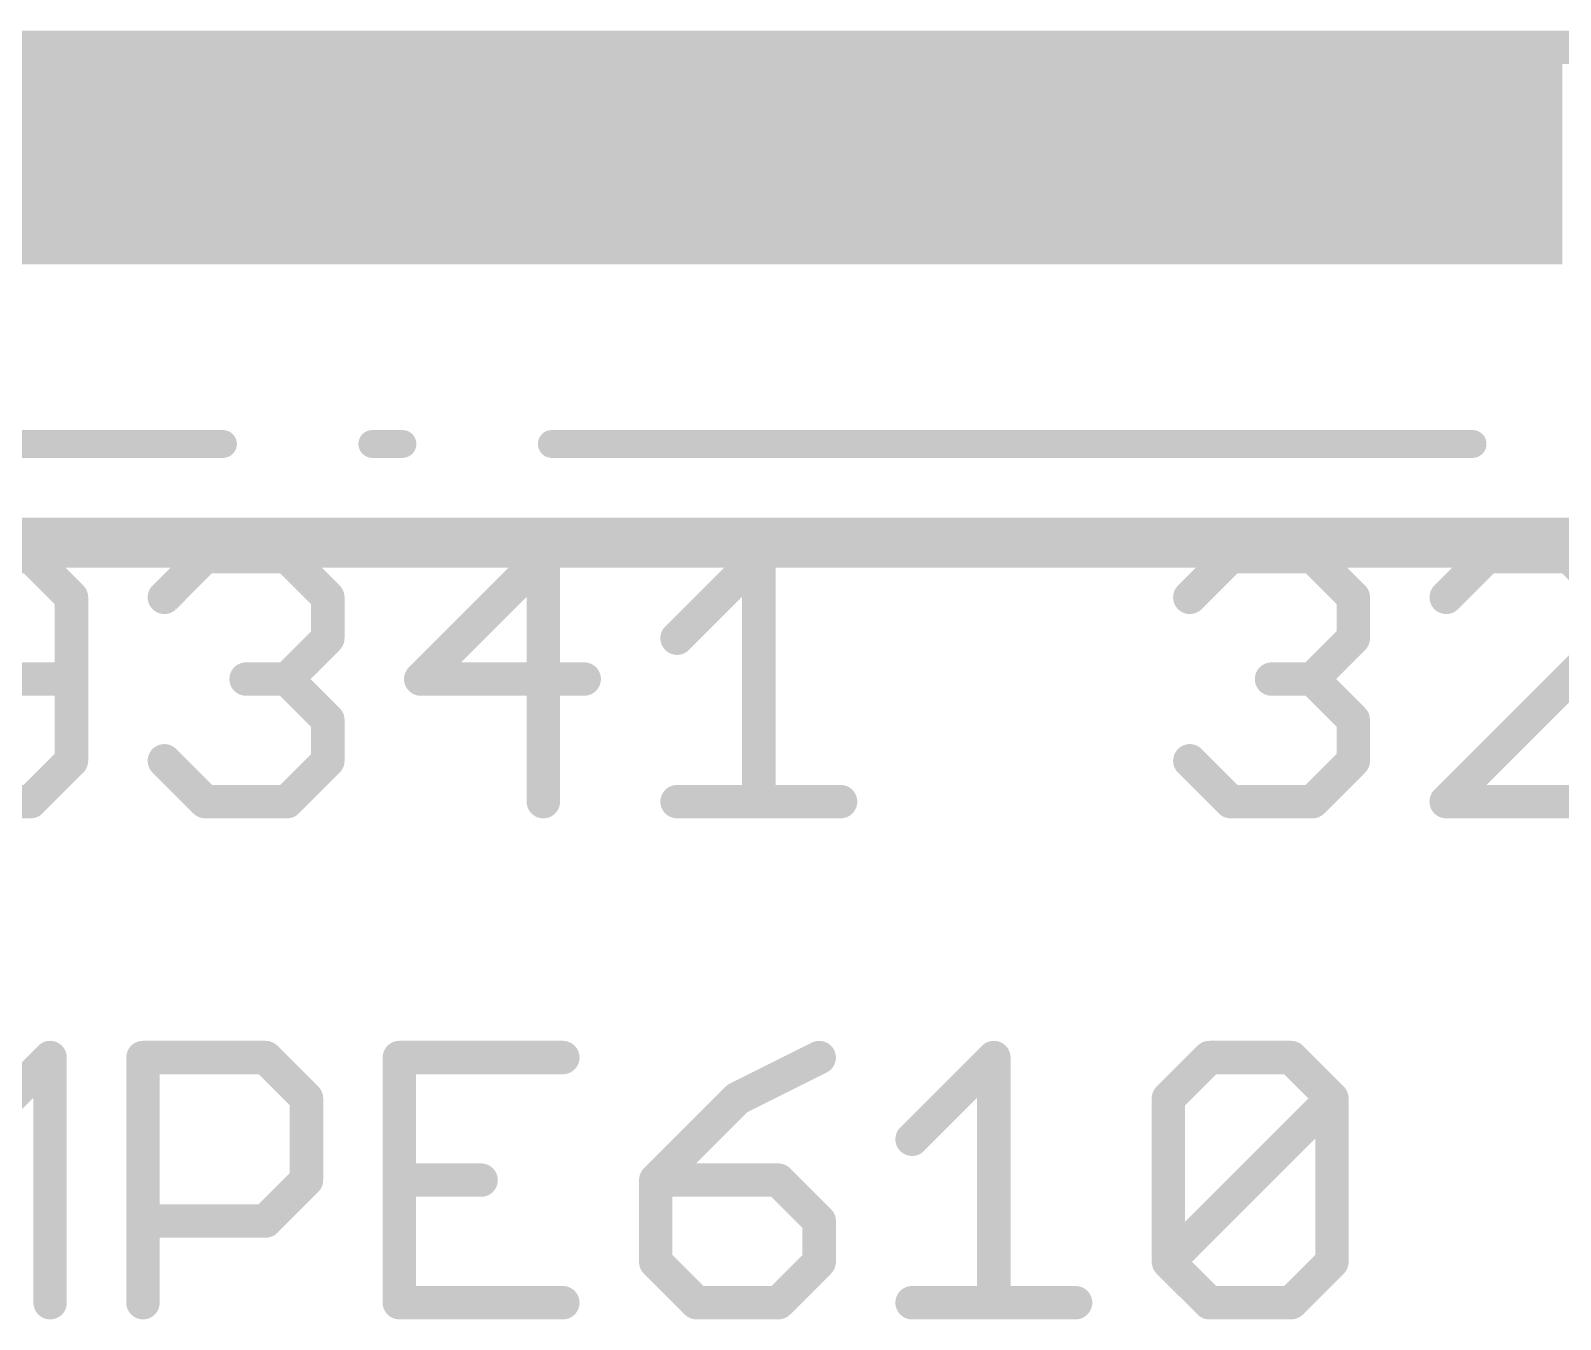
# Model space of a CAD drawing. Extents: x -0.1 to 56.3, y -0.6 to 85.1.
# Drawn here: x 12.84 to 19.82, y 4.32 to 10.2 of the extents above; entities that cross this region are included whole.
import ezdxf

# ---------------------------------------------------------------- set-up
doc = ezdxf.new("R2010")
doc.units = 0
for name, color, linetype in [('21', 40, 'CONTINUOUS'), ('22', 6, 'CONTINUOUS'), ('52', 253, 'CONTINUOUS')]:
    doc.layers.add(name, color=color, linetype=linetype)

# ---------------------------------------------------------------- blocks, each defined once
blk = doc.blocks.new('RECT')
blk.add_solid([(-0.5, -0.5), (0.5, -0.5), (-0.5, 0.5), (0.5, 0.5)])

msp = doc.modelspace()

# ---------------------------------------------------------------- linework, layer by layer
at = {"layer": '21', "const_width": 0.1524}
for points in [[(12.8376, 7.7988), (12.4647, 7.7988)], [(13.024, 7.6123), (12.8376, 7.7988)], [(13.4477, 7.6123), (13.6341, 7.7988)], [(13.6341, 7.7988), (14.007, 7.7988)], [(14.007, 7.7988), (14.1934, 7.6123)], [(15.1764, 7.7988), (14.6171, 7.2395)], [(15.1764, 6.6802), (15.1764, 7.7988)], [(15.7865, 7.4259), (16.1593, 7.7988)], [(16.1593, 7.7988), (16.1593, 6.6802)], [(18.1253, 7.6123), (18.3117, 7.7988)], [(18.3117, 7.7988), (18.6846, 7.7988)], [(18.6846, 7.7988), (18.871, 7.6123)], [(19.4811, 7.7988), (19.2947, 7.6123)], [(19.854, 7.7988), (19.4811, 7.7988)], [(20.0404, 7.6123), (19.854, 7.7988)], [(13.024, 6.8666), (13.024, 7.6123)], [(14.1934, 7.6123), (14.1934, 7.4259)], [(18.871, 7.6123), (18.871, 7.4259)], [(14.1934, 7.4259), (14.007, 7.2395)], [(18.871, 7.4259), (18.6846, 7.2395)], [(19.2947, 6.6802), (20.0404, 7.4259)], [(12.4647, 7.2395), (13.024, 7.2395)], [(14.007, 7.2395), (13.8205, 7.2395)], [(14.007, 7.2395), (14.1934, 7.0531)], [(14.6171, 7.2395), (15.3628, 7.2395)], [(18.6846, 7.2395), (18.4981, 7.2395)], [(18.6846, 7.2395), (18.871, 7.0531)], [(14.1934, 7.0531), (14.1934, 6.8666)], [(18.871, 7.0531), (18.871, 6.8666)], [(12.8376, 6.6802), (13.024, 6.8666)], [(13.6341, 6.6802), (13.4477, 6.8666)], [(14.1934, 6.8666), (14.007, 6.6802)], [(18.3117, 6.6802), (18.1253, 6.8666)], [(18.871, 6.8666), (18.6846, 6.6802)], [(12.4647, 6.6802), (12.8376, 6.6802)], [(14.007, 6.6802), (13.6341, 6.6802)], [(15.7865, 6.6802), (16.5322, 6.6802)], [(18.6846, 6.6802), (18.3117, 6.6802)], [(20.0404, 6.6802), (19.2947, 6.6802)], [(12.5537, 5.1399), (12.9266, 5.5128)], [(12.9266, 5.5128), (12.9266, 4.3942)], [(13.3502, 4.3942), (13.3502, 5.5128)], [(13.3502, 5.5128), (13.9095, 5.5128)], [(13.9095, 5.5128), (14.096, 5.3263)], [(15.2653, 5.5128), (14.5196, 5.5128)], [(14.5196, 5.5128), (14.5196, 4.3942)], [(16.4347, 5.5128), (16.0619, 5.3263)], [(16.8584, 5.1399), (17.2313, 5.5128)], [(17.2313, 5.5128), (17.2313, 4.3942)], [(18.0278, 5.3263), (18.2143, 5.5128)], [(18.2143, 5.5128), (18.5871, 5.5128)], [(18.5871, 5.5128), (18.7735, 5.3263)], [(14.096, 5.3263), (14.096, 4.9535)], [(16.0619, 5.3263), (15.689, 4.9535)], [(18.0278, 4.5806), (18.0278, 5.3263)], [(18.0278, 4.5806), (18.7735, 5.3263)], [(18.7735, 5.3263), (18.7735, 4.5806)], [(14.096, 4.9535), (13.9095, 4.7671)], [(14.5196, 4.9535), (14.8925, 4.9535)], [(15.689, 4.9535), (15.689, 4.5806)], [(16.2483, 4.9535), (15.689, 4.9535)], [(16.4347, 4.7671), (16.2483, 4.9535)], [(13.9095, 4.7671), (13.3502, 4.7671)], [(16.4347, 4.5806), (16.4347, 4.7671)], [(15.689, 4.5806), (15.8755, 4.3942)], [(16.2483, 4.3942), (16.4347, 4.5806)], [(18.2143, 4.3942), (18.0278, 4.5806)], [(18.7735, 4.5806), (18.5871, 4.3942)], [(14.5196, 4.3942), (15.2653, 4.3942)], [(15.8755, 4.3942), (16.2483, 4.3942)], [(16.8584, 4.3942), (17.6041, 4.3942)], [(18.5871, 4.3942), (18.2143, 4.3942)]]:
    msp.add_lwpolyline(points, dxfattribs=at)
at = {"layer": '21', "const_width": 0.0762}
for points in [[(12.8645, 7.8257, 1), (12.8106, 7.7718)], [(12.8376, 7.7607, 1), (12.8376, 7.8369)], [(13.6341, 7.8369, 1), (13.6341, 7.7607)], [(13.6611, 7.7718, 1), (13.6072, 7.8257)], [(14.0339, 7.8257, 1), (13.98, 7.7718)], [(14.007, 7.7607, 1), (14.007, 7.8369)], [(15.2145, 7.7988, 1), (15.1383, 7.7988)], [(15.2033, 7.7718, 1), (15.1494, 7.8257)], [(16.1974, 7.7988, 1), (16.1212, 7.7988)], [(16.1863, 7.7718, 1), (16.1324, 7.8257)], [(18.3117, 7.8369, 1), (18.3117, 7.7607)], [(18.3386, 7.7718, 1), (18.2848, 7.8257)], [(18.7115, 7.8257, 1), (18.6576, 7.7718)], [(18.6846, 7.7607, 1), (18.6846, 7.8369)], [(19.4811, 7.8369, 1), (19.4811, 7.7607)], [(19.508, 7.7718, 1), (19.4542, 7.8257)], [(19.8809, 7.8257, 1), (19.827, 7.7718)], [(13.0621, 7.6123, 1), (12.9859, 7.6123)], [(12.9971, 7.5854, 1), (13.0509, 7.6393)], [(13.4208, 7.6393, 1), (13.4746, 7.5854)], [(14.2315, 7.6123, 1), (14.1553, 7.6123)], [(14.1665, 7.5854, 1), (14.2203, 7.6393)], [(18.0983, 7.6393, 1), (18.1522, 7.5854)], [(18.9091, 7.6123, 1), (18.8329, 7.6123)], [(18.844, 7.5854, 1), (18.8979, 7.6393)], [(19.2677, 7.6393, 1), (19.3216, 7.5854)], [(14.2203, 7.399, 1), (14.1665, 7.4528)], [(15.7595, 7.4528, 1), (15.8134, 7.399)], [(18.8979, 7.399, 1), (18.844, 7.4528)], [(14.1553, 7.4259, 1), (14.2315, 7.4259)], [(18.8329, 7.4259, 1), (18.9091, 7.4259)], [(13.024, 7.2014, 1), (13.024, 7.2776)], [(13.8205, 7.2776, 1), (13.8205, 7.2014)], [(14.0339, 7.2664, 1), (13.98, 7.2125)], [(13.98, 7.2664, 1), (14.0339, 7.2125)], [(14.007, 7.2014, 1), (14.007, 7.2776)], [(14.5901, 7.2664, 1), (14.644, 7.2125)], [(14.6171, 7.2776, 1), (14.6171, 7.2014)], [(15.3628, 7.2014, 1), (15.3628, 7.2776)], [(18.4981, 7.2776, 1), (18.4981, 7.2014)], [(18.7115, 7.2664, 1), (18.6576, 7.2125)], [(18.6576, 7.2664, 1), (18.7115, 7.2125)], [(18.6846, 7.2014, 1), (18.6846, 7.2776)], [(14.2315, 7.0531, 1), (14.1553, 7.0531)], [(14.1665, 7.0261, 1), (14.2203, 7.08)], [(18.9091, 7.0531, 1), (18.8329, 7.0531)], [(18.844, 7.0261, 1), (18.8979, 7.08)], [(13.0509, 6.8397, 1), (12.9971, 6.8936)], [(13.4746, 6.8936, 1), (13.4208, 6.8397)], [(14.2203, 6.8397, 1), (14.1665, 6.8936)], [(18.1522, 6.8936, 1), (18.0983, 6.8397)], [(18.8979, 6.8397, 1), (18.844, 6.8936)], [(12.9859, 6.8666, 1), (13.0621, 6.8666)], [(14.1553, 6.8666, 1), (14.2315, 6.8666)], [(18.8329, 6.8666, 1), (18.9091, 6.8666)], [(12.8106, 6.7071, 1), (12.8645, 6.6533)], [(12.8376, 6.6421, 1), (12.8376, 6.7183)], [(13.6341, 6.7183, 1), (13.6341, 6.6421)], [(13.6072, 6.6533, 1), (13.6611, 6.7071)], [(13.98, 6.7071, 1), (14.0339, 6.6533)], [(14.007, 6.6421, 1), (14.007, 6.7183)], [(15.1383, 6.6802, 1), (15.2145, 6.6802)], [(15.7865, 6.7183, 1), (15.7865, 6.6421)], [(16.1212, 6.6802, 1), (16.1974, 6.6802)], [(16.5322, 6.6421, 1), (16.5322, 6.7183)], [(18.3117, 6.7183, 1), (18.3117, 6.6421)], [(18.2848, 6.6533, 1), (18.3386, 6.7071)], [(18.6576, 6.7071, 1), (18.7115, 6.6533)], [(18.6846, 6.6421, 1), (18.6846, 6.7183)], [(19.2947, 6.7183, 1), (19.2947, 6.6421)], [(19.2677, 6.7071, 1), (19.3216, 6.6533)], [(12.9647, 5.5128, 1), (12.8885, 5.5128)], [(12.9535, 5.4858, 1), (12.8996, 5.5397)], [(13.3883, 5.5128, 1), (13.3121, 5.5128)], [(13.3502, 5.5509, 1), (13.3502, 5.4747)], [(13.9365, 5.5397, 1), (13.8826, 5.4858)], [(13.9095, 5.4747, 1), (13.9095, 5.5509)], [(14.5196, 5.5509, 1), (14.5196, 5.4747)], [(14.5577, 5.5128, 1), (14.4815, 5.5128)], [(15.2653, 5.4747, 1), (15.2653, 5.5509)], [(16.4518, 5.4787, 1), (16.4177, 5.5468)], [(17.2694, 5.5128, 1), (17.1932, 5.5128)], [(17.2582, 5.4858, 1), (17.2043, 5.5397)], [(18.2143, 5.5509, 1), (18.2143, 5.4747)], [(18.2412, 5.4858, 1), (18.1873, 5.5397)], [(18.614, 5.5397, 1), (18.5602, 5.4858)], [(18.5871, 5.4747, 1), (18.5871, 5.5509)], [(14.1341, 5.3263, 1), (14.0579, 5.3263)], [(14.069, 5.2994, 1), (14.1229, 5.3533)], [(16.0449, 5.3604, 1), (16.0789, 5.2923)], [(16.0888, 5.2994, 1), (16.0349, 5.3533)], [(18.0659, 5.3263, 1), (17.9897, 5.3263)], [(18.0009, 5.3533, 1), (18.0548, 5.2994)], [(18.8116, 5.3263, 1), (18.7354, 5.3263)], [(18.8005, 5.2994, 1), (18.7466, 5.3533)], [(18.7466, 5.2994, 1), (18.8005, 5.3533)], [(16.8315, 5.1668, 1), (16.8854, 5.113)], [(14.1229, 4.9265, 1), (14.069, 4.9804)], [(14.5196, 4.9916, 1), (14.5196, 4.9154)], [(14.8925, 4.9154, 1), (14.8925, 4.9916)], [(15.7271, 4.9535, 1), (15.6509, 4.9535)], [(15.689, 4.9916, 1), (15.689, 4.9154)], [(16.2753, 4.9804, 1), (16.2214, 4.9265)], [(16.2483, 4.9154, 1), (16.2483, 4.9916)], [(14.0579, 4.9535, 1), (14.1341, 4.9535)], [(15.6621, 4.9804, 1), (15.716, 4.9265)], [(13.3502, 4.8052, 1), (13.3502, 4.729)], [(13.8826, 4.794, 1), (13.9365, 4.7401)], [(13.9095, 4.729, 1), (13.9095, 4.8052)], [(16.4728, 4.7671, 1), (16.3966, 4.7671)], [(16.4078, 4.7401, 1), (16.4617, 4.794)], [(15.716, 4.6076, 1), (15.6621, 4.5537)], [(15.6509, 4.5806, 1), (15.7271, 4.5806)], [(16.3966, 4.5806, 1), (16.4728, 4.5806)], [(16.4617, 4.5537, 1), (16.4078, 4.6076)], [(18.0548, 4.6076, 1), (18.0009, 4.5537)], [(18.0009, 4.6076, 1), (18.0548, 4.5537)], [(17.9897, 4.5806, 1), (18.0659, 4.5806)], [(18.7354, 4.5806, 1), (18.8116, 4.5806)], [(18.8005, 4.5537, 1), (18.7466, 4.6076)], [(14.5196, 4.4323, 1), (14.5196, 4.3561)], [(15.2653, 4.3561, 1), (15.2653, 4.4323)], [(15.8755, 4.4323, 1), (15.8755, 4.3561)], [(16.2483, 4.3561, 1), (16.2483, 4.4323)], [(16.8584, 4.4323, 1), (16.8584, 4.3561)], [(17.6041, 4.3561, 1), (17.6041, 4.4323)], [(18.2143, 4.4323, 1), (18.2143, 4.3561)], [(18.5871, 4.3561, 1), (18.5871, 4.4323)], [(12.8885, 4.3942, 1), (12.9647, 4.3942)], [(13.3121, 4.3942, 1), (13.3883, 4.3942)], [(14.4815, 4.3942, 1), (14.5577, 4.3942)], [(15.8485, 4.3673, 1), (15.9024, 4.4211)], [(16.2214, 4.4211, 1), (16.2753, 4.3673)], [(17.1932, 4.3942, 1), (17.2694, 4.3942)], [(18.1873, 4.3673, 1), (18.2412, 4.4211)], [(18.5602, 4.4211, 1), (18.614, 4.3673)]]:
    msp.add_lwpolyline(points, format="xyb", dxfattribs=at)
at = {"layer": '22', "const_width": 0.127}
msp.add_lwpolyline([(6.015, 7.812), (56.215, 7.812)], dxfattribs=at)
at = {"layer": '52', "const_width": 0.127}
for points in [[(9.515, 8.312), (13.715, 8.312)], [(14.3963, 8.312), (14.5337, 8.312)], [(15.215, 8.312), (19.415, 8.312)], [(6.115, 7.912), (56.115, 7.912)]]:
    msp.add_lwpolyline(points, dxfattribs=at)
at = {"layer": '52', "const_width": 0.0635}
for points in [[(13.715, 8.2803, 1), (13.715, 8.3438)], [(14.3963, 8.3438, 1), (14.3963, 8.2803)], [(14.5337, 8.2803, 1), (14.5337, 8.3438)], [(15.215, 8.3438, 1), (15.215, 8.2803)], [(19.415, 8.2803, 1), (19.415, 8.3438)]]:
    msp.add_lwpolyline(points, format="xyb", dxfattribs=at)

# ---------------------------------------------------------------- block references
at = {"layer": '21', "yscale": 0.0254}
for p, xscale in [((20.066, 10.1854), 21.209), ((20.066, 10.16), 21.209), ((20.066, 10.1346), 21.209), ((20.066, 10.1092), 21.209), ((20.066, 10.0838), 21.209), ((20.066, 10.0584), 21.209), ((14.6431, 10.033), 10.3632), ((14.6431, 10.0076), 10.3632), ((14.6431, 9.9822), 10.3632), ((14.6431, 9.9568), 10.3632), ((14.6431, 9.9314), 10.3632), ((14.6431, 9.906), 10.3632), ((14.6431, 9.8806), 10.3632), ((14.6431, 9.8552), 10.3632), ((14.6431, 9.8298), 10.3632), ((14.6431, 9.8044), 10.3632), ((14.6431, 9.779), 10.3632), ((14.6431, 9.7536), 10.3632), ((14.6431, 9.7282), 10.3632), ((14.6431, 9.7028), 10.3632), ((14.6431, 9.6774), 10.3632), ((14.6431, 9.652), 10.3632), ((14.6431, 9.6266), 10.3632), ((14.6431, 9.6012), 10.3632), ((14.6431, 9.5758), 10.3632), ((14.6431, 9.5504), 10.3632), ((14.6431, 9.525), 10.3632), ((14.6431, 9.4996), 10.3632), ((14.6431, 9.4742), 10.3632), ((14.6431, 9.4488), 10.3632), ((14.6431, 9.4234), 10.3632), ((14.6431, 9.398), 10.3632), ((14.6431, 9.3726), 10.3632), ((14.6431, 9.3472), 10.3632), ((14.6431, 9.3218), 10.3632), ((14.6431, 9.2964), 10.3632), ((14.6431, 9.271), 10.3632), ((14.6431, 9.2456), 10.3632), ((14.6431, 9.2202), 10.3632), ((14.6431, 9.1948), 10.3632), ((14.6431, 9.1694), 10.3632), ((14.6431, 9.144), 10.3632)]:
    msp.add_blockref('RECT', p, dxfattribs=dict(at, xscale=xscale))

doc.saveas('drawing.dxf')
